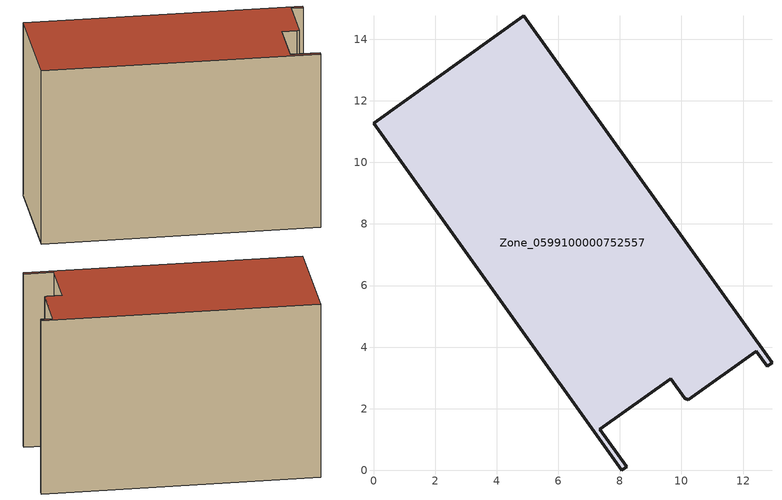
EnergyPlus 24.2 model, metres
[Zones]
Zone_0599100000752557
 floor ground (C_G): 0,11.28 4.88,14.77 12.94,3.49 12.79,3.38 12.44,3.86 10.22,2.29 10.11,2.34 9.65,2.97 7.35,1.33 8.22,0.11 8.06,0 z0
 wall outside (C_F): 7.35,1.33 9.65,2.97 10.11,2.34 10.22,2.29 12.44,3.86 12.79,3.38 12.94,3.49 4.88,14.77 0,11.28 8.06,0 8.22,0.11 7.35,1.33 z0:9.27
 roof outside (C_R): 10.22,2.29 12.44,3.86 12.79,3.38 12.94,3.49 4.88,14.77 0,11.28 8.06,0 8.22,0.11 7.35,1.33 9.65,2.97 10.11,2.34 z9.27
[BUILDING]
Pand.0599100000752557: North Axis=0; Terrain=City; Loads Convergence Tolerance Value=0.04; Temperature Convergence Tolerance Value=0.4; Solar Distribution=FullExterior; Maximum Number of Warmup Days=25; Minimum Number of Warmup Days=1
[Site:Location]
Rotterdam.The.Hague.AP_ZH_NLD Design_Conditions: Latitude=51.96; Longitude=4.45; Time Zone=1; Elevation=-4.5
[SITE:GROUNDTEMPERATURE:BUILDINGSURFACE]
18, 18, 18, 18, 18, 18, 18, 18, 18, 18, 18, 18
[MATERIAL] Thermal Absorptance=0.9; Solar Absorptance=0.7; Visible Absorptance=0.7
Name | Roughness | Thickness | Conductivity | Density | Specific Heat
G.TI.2006-2014 | MediumSmooth | 0.15 | 0.06 | 540 | 1210
F.TI.2006-2014 | Rough | 0.3 | 0.12 | 1920 | 840
R.TI.2006-2014 | MediumRough | 0.2 | 0.08 | 1500 | 1000
[CONSTRUCTION]
C_G: G.TI.2006-2014
C_F: F.TI.2006-2014
C_R: R.TI.2006-2014
[ZONE]
Zone_0599100000752557: Type=1; Multiplier=1; Ceiling Height=Autocalculate; Volume=Autocalculate; Floor Area=autocalculate; Part of Total Floor Area=Yes
[ZONEINFILTRATION:DESIGNFLOWRATE]
Infil_Zone_0599100000752557: Zone or ZoneList or Space or SpaceList=Zone_0599100000752557; Schedule=AlwaysOn; Design Flow Rate Calculation Method=Flow/Area; Flow Rate per Floor Area=0.0015; Constant Term Coefficient=1; Temperature Term Coefficient=0; Velocity Term Coefficient=0; Velocity Squared Term Coefficient=0
[HVACTEMPLATE:ZONE:IDEALLOADSAIRSYSTEM]
Zone_0599100000752557: Maximum Heating Supply Air Temperature=50; Minimum Cooling Supply Air Temperature=13; Maximum Heating Supply Air Humidity Ratio=0.0156; Minimum Cooling Supply Air Humidity Ratio=0.0077; Heating Limit=NoLimit; Cooling Limit=NoLimit; Dehumidification Control Type=ConstantSensibleHeatRatio; Cooling Sensible Heat Ratio=0.7; Dehumidification Setpoint=60; Humidification Control Type=None; Humidification Setpoint=30; Outdoor Air Method=None; Outdoor Air Flow Rate per Person=0.00944; Outdoor Air Flow Rate per Zone Floor Area=0; Outdoor Air Flow Rate per Zone=0; Demand Controlled Ventilation Type=None; Outdoor Air Economizer Type=NoEconomizer; Heat Recovery Type=None; Sensible Heat Recovery Effectiveness=0.7; Latent Heat Recovery Effectiveness=0.65
[ZONECONTROL:THERMOSTAT]
ThermostatControl_Zone_0599100000752557: Zone or ZoneList=Zone_0599100000752557; Control Type Schedule=DualSetpointControlType; Control 1=Thermostat_Zone_0599100000752557; Temperature Difference Between Cutout And Setpoint=0
[THERMOSTATSETPOINT:DUALSETPOINT]
Thermostat_Zone_0599100000752557: Heating Setpoint Temperature Schedule=HeatingSetpoint_Zone_0599100000752557; Cooling Setpoint Temperature Schedule=CoolingSetpoint_Zone_0599100000752557
[SCHEDULE:COMPACT]
HeatingSetpoint_Zone_0599100000752557: Through: 12/31, For: AllDays, Until: 24:00, 21
CoolingSetpoint_Zone_0599100000752557: Through: 12/31, For: AllDays, Until: 24:00, 24
DualSetpointControlType: Through: 12/31, For: AllDays, Until: 24:00, 4
AlwaysOn: Through: 12/31, For: AllDays, Until: 24:00, 1
